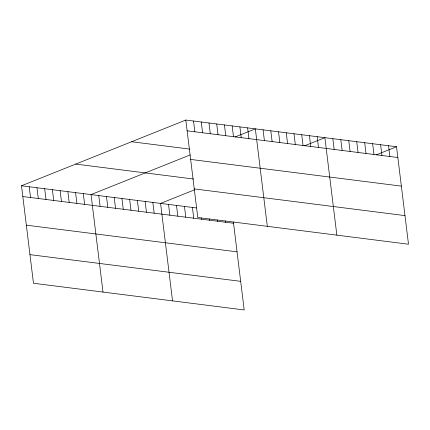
<?xml version="1.0" encoding="UTF-8"?>
<svg xmlns="http://www.w3.org/2000/svg" width="430" height="430" viewBox="0 0 430 430"><rect width="100%" height="100%" fill="white"/><g stroke="black" fill="none" stroke-linecap="round" stroke-linejoin="round"><path stroke-width="0.64" d="M233.388 221.977L244.192 309.955L33.47 283.252L21.5 185.781L185.808 120.045L396.53 146.748L408.5 244.219L197.778 217.516L185.808 120.045M190.071 154.972L91.036 194.591L103.006 292.061M235.017 136.993L255.35 128.86L267.315 226.325M194.468 189.845L160.578 203.406L172.543 300.876M304.553 145.808L324.887 137.67L336.857 235.14M376.196 154.886L396.53 146.748M187.131 130.806L397.852 157.509M131.585 141.739L189.539 149.081M190.646 159.423L401.367 186.125M75.723 164.088L193.548 179.02M194.263 188.899L404.985 215.607M21.5 185.781L196.397 207.943M22.822 196.542L233.544 223.245M26.332 225.153L237.059 251.856M29.955 254.635L240.676 281.338M388.569 145.743L389.892 156.504M380.609 144.733L381.931 155.493M372.649 143.722L373.971 154.483M364.688 142.717L366.011 153.472M356.728 141.706L358.05 152.467M348.768 140.696L350.09 151.457M340.807 139.685L342.129 150.446M332.847 138.68L334.169 149.441M317.163 136.692L318.479 147.452M309.433 135.713L310.756 146.474M301.709 134.735L303.026 145.496M293.98 133.751L295.302 144.512M286.256 132.773L287.573 143.534M278.527 131.795L279.849 142.556M270.803 130.817L272.12 141.577M263.074 129.838L264.396 140.599M247.621 127.877L248.943 138.637M239.897 126.898L241.219 137.659M232.168 125.92L233.49 136.681M224.444 124.942L225.766 135.703M216.715 123.964L218.037 134.724M225.427 220.972L225.583 222.235M208.991 122.985L210.313 133.746M217.467 219.961L217.623 221.23M201.261 122.002L202.584 132.762M209.507 218.951L209.663 220.219M193.538 121.023L194.86 131.784M201.546 217.946L201.702 219.209M192.42 207.443L193.742 218.203M184.459 206.432L185.781 217.193M176.499 205.422L177.821 216.182M168.538 204.417L169.861 215.172M152.849 202.428L154.171 213.189M145.125 201.45L146.447 212.205M137.396 200.466L138.718 211.227M129.672 199.488L130.994 210.249M121.943 198.509L123.265 209.27M114.219 197.531L115.541 208.292M106.489 196.553L107.812 207.314M98.766 195.575L100.088 206.33M83.312 193.613L84.635 204.374M75.583 192.635L76.906 203.395M67.859 191.656L69.182 202.417M60.13 190.678L61.452 201.439M52.406 189.7L53.728 200.455M44.677 188.716L45.999 199.477M36.953 187.738L38.275 198.499M29.224 186.76L30.546 197.52"/></g></svg>
